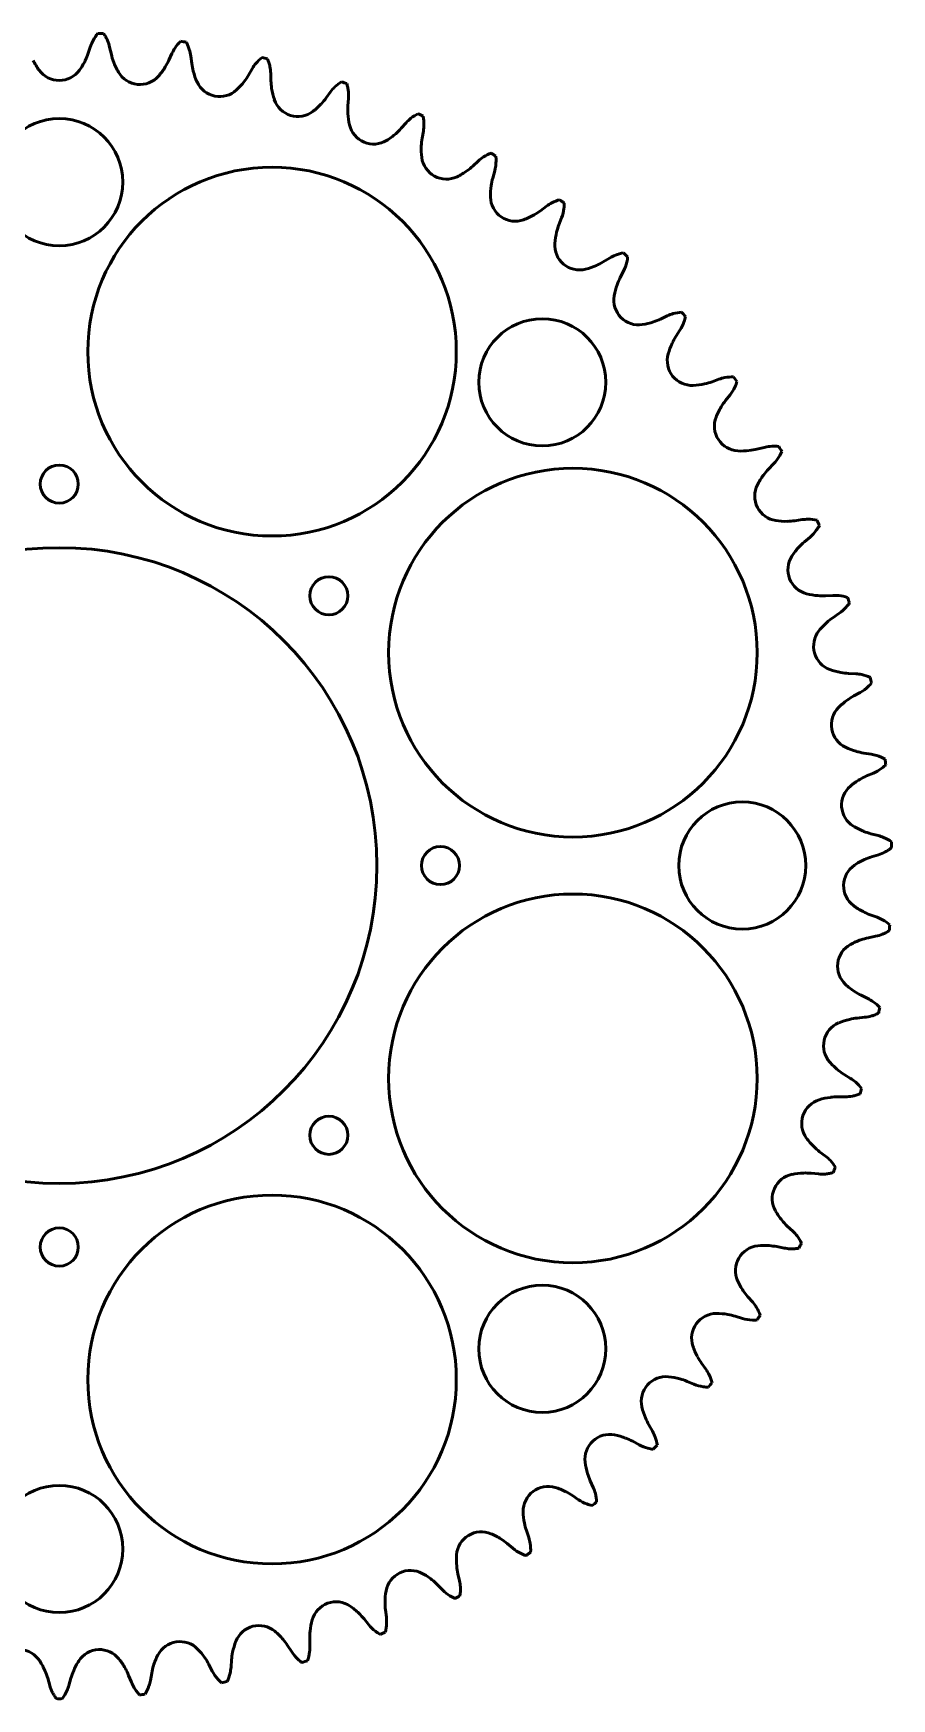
# Model space of a CAD drawing. Header units: millimetres. Extents: x 79 to 605, y 18 to 279.
# Drawn here: x 470.1 to 605.2, y 17.5 to 279.5 of the extents above; entities that cross this region are included whole.
import ezdxf

# ---------------------------------------------------------------- set-up
doc = ezdxf.new("R2010")
doc.units = ezdxf.units.MM
doc.layers.add('Visible (ISO)', color=7, linetype='Continuous', lineweight=50)

msp = doc.modelspace()

# ---------------------------------------------------------------- linework, layer by layer
at = {"layer": 'Visible (ISO)'}
for p, q in [((479.1, 277.44), (478.73, 276.34)), ((482.37, 276.16), (482.1, 277.29)), ((491.91, 276.31), (491.43, 275.25)), ((495.03, 274.71), (494.88, 275.86)), ((504.54, 273.91), (503.95, 272.9)), ((507.48, 272), (507.45, 273.17)), ((516.87, 270.26), (516.19, 269.32)), ((519.61, 268.07), (519.69, 269.23)), ((528.77, 265.4), (528, 264.54)), ((531.28, 262.96), (531.48, 264.1)), ((540.13, 259.39), (539.28, 258.6)), ((542.39, 256.7), (542.7, 257.82)), ((550.84, 252.27), (549.91, 251.57)), ((552.81, 249.37), (553.23, 250.46)), ((560.79, 244.12), (559.79, 243.52)), ((562.46, 241.04), (562.99, 242.08)), ((569.87, 235.02), (568.82, 234.52)), ((571.23, 231.79), (571.85, 232.77)), ((578, 225.06), (576.91, 224.67)), ((579.03, 221.71), (579.75, 222.63)), ((585.1, 214.35), (583.97, 214.07)), ((585.79, 210.91), (586.6, 211.75)), ((591.1, 202.98), (589.95, 202.81)), ((591.45, 199.49), (592.33, 200.24)), ((595.94, 191.06), (594.77, 191.01)), ((595.93, 187.56), (596.89, 188.22)), ((599.56, 178.73), (598.4, 178.79)), ((599.21, 175.24), (600.23, 175.8)), ((601.94, 166.09), (600.79, 166.27)), ((601.24, 162.66), (602.31, 163.12)), ((603.05, 153.29), (601.92, 153.58)), ((602.02, 149.94), (603.13, 150.28)), ((602.88, 140.43), (601.79, 140.83)), ((601.52, 137.2), (602.66, 137.44)), ((601.43, 127.66), (600.38, 128.17)), ((599.75, 124.58), (600.91, 124.7)), ((598.71, 115.09), (597.72, 115.7)), ((596.74, 112.19), (597.9, 112.2)), ((594.76, 102.86), (593.84, 103.56)), ((592.51, 100.17), (593.67, 100.06)), ((589.61, 91.08), (588.76, 91.87)), ((587.1, 88.63), (588.24, 88.41)), ((583.31, 79.87), (582.55, 80.74)), ((580.57, 77.68), (581.68, 77.35)), ((575.93, 69.34), (575.26, 70.29)), ((572.98, 67.44), (574.06, 67)), ((567.54, 59.61), (566.96, 60.62)), ((564.42, 58.01), (565.44, 57.46)), ((558.21, 50.75), (557.74, 51.81)), ((554.95, 49.47), (555.91, 48.82)), ((544.68, 41.92), (545.58, 41.18)), ((548.06, 42.87), (547.69, 43.97)), ((537.17, 36.04), (536.91, 37.17)), ((533.71, 35.43), (534.53, 34.6)), ((525.65, 30.33), (525.51, 31.48)), ((522.15, 30.07), (522.88, 29.16)), ((513.62, 25.79), (513.6, 26.95)), ((501.2, 22.47), (501.29, 23.63)), ((510.11, 25.88), (510.75, 24.9)), ((485.09, 21.19), (485.52, 20.11)), ((488.51, 20.41), (488.72, 21.55)), ((497.72, 22.91), (498.26, 21.88)), ((472.35, 20.74), (472.67, 19.62)), ((475.68, 19.62), (476, 20.74))]:
    msp.add_line(p, q, dxfattribs=at)
for centre, radius in [((474.17, 256.07), 10), ((507.66, 229.41), 29), ((550.19, 224.58), 10), ((474.17, 208.57), 3), ((555.01, 182.06), 29), ((474.17, 148.57), 50), ((516.6, 191), 3), ((581.67, 148.57), 10), ((534.17, 148.57), 3), ((555.01, 115.09), 29), ((516.6, 106.14), 3), ((507.66, 67.73), 29), ((474.17, 88.57), 3), ((550.19, 72.56), 10), ((474.17, 41.07), 10)]:
    msp.add_circle(centre, radius, dxfattribs=at)
for centre, radius, start, end in [((474.17, 148.57), 131.04, 86.9481, 87.3376), ((474.17, 148.57), 131.04, 81.2339, 81.6233), ((479.19, 279.6), 10.11, 205.71, 215.9524), ((469.16, 279.6), 10.11, 324.0476, 334.29), ((474.17, 148.57), 131.04, 75.5196, 75.909), ((474.17, 275.96), 3.91, 215.9524, 324.0476), ((492.22, 278.45), 10.11, 199.9957, 210.2381), ((486.86, 275.33), 3.91, 210.2381, 318.3333), ((482.23, 279.45), 10.11, 318.3333, 328.5757), ((505.06, 276.01), 10.11, 194.2815, 204.5238), ((499.42, 273.44), 3.91, 204.5238, 312.619), ((495.22, 278), 10.11, 312.619, 322.8614), ((517.59, 272.3), 10.11, 188.5672, 198.8095), ((474.17, 148.57), 131.04, 69.8053, 70.1947), ((511.72, 270.3), 3.91, 198.8095, 306.9048), ((508, 275.26), 10.11, 306.9048, 317.1471), ((529.7, 267.36), 10.11, 182.8529, 193.0952), ((523.66, 265.96), 3.91, 193.0952, 301.1905), ((474.17, 148.57), 131.04, 64.091, 64.4804), ((520.45, 271.26), 10.11, 301.1905, 311.4328), ((541.25, 261.25), 10.11, 177.1386, 187.381), ((535.1, 260.45), 3.91, 187.381, 295.4762), ((474.17, 148.57), 131.04, 58.3767, 58.7661), ((532.43, 266.05), 10.11, 295.4762, 305.7185), ((552.14, 254.01), 10.11, 171.4243, 181.6667), ((545.94, 253.83), 3.91, 181.6667, 289.7619), ((474.17, 148.57), 131.04, 52.6624, 53.0519), ((543.84, 259.66), 10.11, 289.7619, 300.0043), ((556.06, 246.16), 3.91, 175.9524, 284.0476), ((562.25, 245.72), 10.11, 165.71, 175.9524), ((474.17, 148.57), 131.04, 46.9481, 47.3376), ((554.56, 252.17), 10.11, 284.0476, 294.29), ((571.48, 236.47), 10.11, 159.9957, 170.2381), ((565.37, 237.52), 3.91, 170.2381, 278.3333), ((564.47, 243.66), 10.11, 278.3333, 288.5757), ((474.17, 148.57), 131.04, 41.2339, 41.6233), ((579.75, 226.34), 10.11, 154.2815, 164.5238), ((573.77, 228), 3.91, 164.5238, 272.619), ((474.17, 148.57), 131.04, 35.5196, 35.909), ((573.49, 234.19), 10.11, 272.619, 282.8614), ((586.97, 215.45), 10.11, 148.5672, 158.8095), ((581.19, 217.69), 3.91, 158.8095, 266.9048), ((581.52, 223.88), 10.11, 266.9048, 277.1471), ((474.17, 148.57), 131.04, 29.8053, 30.1947), ((593.07, 203.88), 10.11, 142.8529, 153.0952), ((587.54, 206.69), 3.91, 153.0952, 261.1905), ((588.49, 212.82), 10.11, 261.1905, 271.4328), ((474.17, 148.57), 131.04, 24.091, 24.4804), ((592.76, 195.11), 3.91, 147.381, 255.4762), ((597.98, 191.77), 10.11, 137.1386, 147.381), ((594.32, 201.11), 10.11, 255.4762, 265.7185), ((474.17, 148.57), 131.04, 18.3767, 18.7661), ((601.67, 179.23), 10.11, 131.4243, 141.6667), ((596.81, 183.07), 3.91, 141.6667, 249.7619), ((598.95, 188.89), 10.11, 249.7619, 260.0043), ((474.17, 148.57), 131.04, 12.6624, 13.0519), ((599.63, 170.69), 3.91, 135.9524, 244.0476), ((604.09, 166.38), 10.11, 125.71, 135.9524), ((602.35, 176.27), 10.11, 244.0476, 254.29), ((474.17, 148.57), 131.04, 6.9481, 7.3376), ((601.21, 158.09), 3.91, 130.2381, 238.3333), ((605.22, 153.36), 10.11, 119.9957, 130.2381), ((604.47, 163.37), 10.11, 238.3333, 248.5757), ((474.17, 148.57), 131.04, 1.2339, 1.6233), ((605.04, 140.29), 10.11, 114.2815, 124.5238), ((601.53, 145.39), 3.91, 124.5238, 232.619), ((605.29, 150.32), 10.11, 232.619, 242.8614), ((474.17, 148.57), 131.04, 355.5196, 355.909), ((603.57, 127.3), 10.11, 108.5672, 118.8095), ((600.58, 132.73), 3.91, 118.8095, 226.9048), ((604.81, 137.26), 10.11, 226.9048, 237.1471), ((474.17, 148.57), 131.04, 349.8053, 350.1947), ((598.37, 120.22), 3.91, 113.0952, 221.1905), ((600.81, 114.52), 10.11, 102.8529, 113.0952), ((603.04, 124.31), 10.11, 221.1905, 231.4328), ((474.17, 148.57), 131.04, 344.091, 344.4804), ((594.93, 108), 3.91, 107.381, 215.4762), ((596.79, 102.08), 10.11, 97.1386, 107.381), ((599.98, 111.6), 10.11, 215.4762, 225.7185), ((590.29, 96.18), 3.91, 101.6667, 209.7619), ((591.55, 90.1), 10.11, 91.4243, 101.6667), ((474.17, 148.57), 131.04, 338.3767, 338.7661), ((595.68, 99.25), 10.11, 209.7619, 220.0043), ((474.17, 148.57), 131.04, 332.6624, 333.0519), ((584.5, 84.87), 3.91, 95.9524, 204.0476), ((585.14, 78.71), 10.11, 85.71, 95.9524), ((590.16, 87.4), 10.11, 204.0476, 214.29), ((577.61, 74.21), 3.91, 90.2381, 198.3333), ((577.64, 68.01), 10.11, 79.9957, 90.2381), ((474.17, 148.57), 131.04, 326.9481, 327.3376), ((583.5, 76.16), 10.11, 198.3333, 208.5757), ((569.69, 64.28), 3.91, 84.5238, 192.619), ((569.1, 58.1), 10.11, 74.2815, 84.5238), ((474.17, 148.57), 131.04, 321.2339, 321.6233), ((575.74, 65.63), 10.11, 192.619, 202.8614), ((560.82, 55.19), 3.91, 78.8095, 186.9048), ((559.62, 49.1), 10.11, 68.5672, 78.8095), ((474.17, 148.57), 131.04, 315.5196, 315.909), ((566.98, 55.93), 10.11, 186.9048, 197.1471), ((551.1, 47.02), 3.91, 73.0952, 181.1905), ((549.29, 41.09), 10.11, 62.8529, 73.0952), ((474.17, 148.57), 131.04, 309.8053, 310.1947), ((557.29, 47.15), 10.11, 181.1905, 191.4328), ((540.6, 39.87), 3.91, 67.381, 175.4762), ((538.22, 34.14), 10.11, 57.1386, 67.381), ((546.78, 39.38), 10.11, 175.4762, 185.7185), ((474.17, 148.57), 131.04, 304.091, 304.4804), ((529.45, 33.79), 3.91, 61.6667, 169.7619), ((526.51, 28.34), 10.11, 51.4243, 61.6667), ((535.55, 32.69), 10.11, 169.7619, 180.0043), ((517.75, 28.86), 3.91, 55.9524, 164.0476), ((514.27, 23.72), 10.11, 45.71, 55.9524), ((474.17, 148.57), 131.04, 298.3767, 298.7661), ((505.61, 25.12), 3.91, 50.2381, 158.3333), ((523.71, 27.16), 10.11, 164.0476, 174.29), ((493.16, 22.6), 3.91, 44.5238, 152.619), ((511.37, 22.83), 10.11, 158.3333, 168.5757), ((501.64, 20.35), 10.11, 39.9957, 50.2381), ((474.17, 148.57), 131.04, 292.6624, 293.0519), ((467.82, 21.34), 3.91, 33.0952, 141.1905), ((480.52, 21.34), 3.91, 38.8095, 146.9048), ((475.69, 17.45), 10.11, 28.5672, 38.8095), ((498.67, 19.75), 10.11, 152.619, 162.8614), ((488.74, 18.25), 10.11, 34.2815, 44.5238), ((462.63, 17.95), 10.11, 22.8529, 33.0952), ((485.72, 17.95), 10.11, 146.9048, 157.1471), ((474.17, 148.57), 131.04, 286.9481, 287.3376), ((474.17, 148.57), 131.04, 281.2339, 281.6233), ((474.17, 148.57), 131.04, 269.8053, 270.1947), ((474.17, 148.57), 131.04, 275.5196, 275.909)]:
    msp.add_arc(centre, radius, start, end, dxfattribs=at)
for points, knots in [([(480.26, 279.47), (479.97, 279.13), (479.72, 278.76), (479.35, 278.06), (479.21, 277.76), (479.1, 277.44)], [-0.242426, -0.242426, -0.242426, -0.242426, -0.1024853, -0.1024853, 0, 0, 0, 0]), ([(482.1, 277.29), (482.02, 277.65), (481.9, 278.01), (481.67, 278.54), (481.58, 278.72), (481.38, 279.08), (481.27, 279.26), (481.15, 279.43)], [-0.2424705, -0.2424705, -0.2424705, -0.2424705, -0.1284812, -0.1284812, -0.0644266, -0.0644266, -0.0000937, -0.0000937, -0.0000937, -0.0000937]), ([(493.27, 278.22), (492.94, 277.9), (492.65, 277.55), (492.21, 276.9), (492.05, 276.61), (491.91, 276.31)], [-0.2424414, -0.2424414, -0.2424414, -0.2424414, -0.1014333, -0.1014333, -0.0000152, -0.0000152, -0.0000152, -0.0000152]), ([(494.88, 275.86), (494.83, 276.23), (494.75, 276.59), (494.57, 277.14), (494.5, 277.34), (494.34, 277.72), (494.25, 277.9), (494.15, 278.08)], [-0.24247, -0.24247, -0.24247, -0.24247, -0.1287197, -0.1287197, -0.0645979, -0.0645979, -0.0000937, -0.0000937, -0.0000937, -0.0000937]), ([(506.08, 275.67), (505.73, 275.4), (505.41, 275.09), (504.91, 274.48), (504.71, 274.2), (504.54, 273.91)], [-0.2424412, -0.2424412, -0.2424412, -0.2424412, -0.1043163, -0.1043163, -0.0000152, -0.0000152, -0.0000152, -0.0000152]), ([(507.45, 273.17), (507.44, 273.54), (507.4, 273.9), (507.28, 274.46), (507.22, 274.66), (507.1, 275.06), (507.03, 275.26), (506.94, 275.45)], [-0.2424678, -0.2424678, -0.2424678, -0.2424678, -0.1299296, -0.1299296, -0.0655165, -0.0655165, -0.0000937, -0.0000937, -0.0000937, -0.0000937]), ([(518.58, 271.86), (518.21, 271.63), (517.86, 271.36), (517.3, 270.8), (517.07, 270.54), (516.87, 270.26)], [-0.2424414, -0.2424414, -0.2424414, -0.2424414, -0.1058702, -0.1058702, -0.0000152, -0.0000152, -0.0000152, -0.0000152]), ([(519.69, 269.23), (519.72, 269.6), (519.71, 269.96), (519.65, 270.53), (519.62, 270.74), (519.53, 271.15), (519.48, 271.36), (519.41, 271.56)], [-0.2424659, -0.2424659, -0.2424659, -0.2424659, -0.1309371, -0.1309371, -0.0663955, -0.0663955, -0.0000937, -0.0000937, -0.0000937, -0.0000937]), ([(530.63, 266.83), (530.24, 266.63), (529.87, 266.4), (529.26, 265.91), (529.01, 265.67), (528.77, 265.4)], [-0.2424415, -0.2424415, -0.2424415, -0.2424415, -0.1065734, -0.1065734, -0.0000152, -0.0000152, -0.0000152, -0.0000152]), ([(531.48, 264.1), (531.53, 264.43), (531.56, 264.76), (531.57, 265.32), (531.56, 265.56), (531.51, 266.02), (531.48, 266.23), (531.43, 266.44)], [-0.2424504, -0.2424504, -0.2424504, -0.2424504, -0.1414925, -0.1414925, -0.0679216, -0.0679216, -0.0000937, -0.0000937, -0.0000937, -0.0000937]), ([(542.13, 260.62), (541.72, 260.47), (541.33, 260.27), (540.67, 259.84), (540.39, 259.62), (540.13, 259.39)], [-0.2424415, -0.2424415, -0.2424415, -0.2424415, -0.1066162, -0.1066162, -0.0000152, -0.0000152, -0.0000152, -0.0000152]), ([(542.7, 257.82), (542.84, 258.35), (542.92, 258.89), (542.92, 259.67), (542.91, 259.91), (542.89, 260.16)], [-0.242607, -0.242607, -0.242607, -0.242607, -0.076494, -0.076494, -0.0000937, -0.0000937, -0.0000937, -0.0000937]), ([(552.94, 253.3), (552.52, 253.18), (552.11, 253.02), (551.41, 252.66), (551.12, 252.48), (550.84, 252.27)], [-0.2424414, -0.2424414, -0.2424414, -0.2424414, -0.1060097, -0.1060097, -0.0000152, -0.0000152, -0.0000152, -0.0000152]), ([(553.23, 250.46), (553.42, 250.94), (553.54, 251.43), (553.64, 252.21), (553.66, 252.49), (553.65, 252.76)], [-0.2425784, -0.2425784, -0.2425784, -0.2425784, -0.0859702, -0.0859702, -0.0000937, -0.0000937, -0.0000937, -0.0000937]), ([(562.98, 244.94), (562.55, 244.86), (562.12, 244.74), (561.39, 244.45), (561.08, 244.3), (560.79, 244.12)], [-0.2424412, -0.2424412, -0.2424412, -0.2424412, -0.1045916, -0.1045916, -0.0000152, -0.0000152, -0.0000152, -0.0000152]), ([(562.99, 242.08), (563.21, 242.52), (563.38, 242.98), (563.56, 243.75), (563.61, 244.04), (563.63, 244.33)], [-0.2425621, -0.2425621, -0.2425621, -0.2425621, -0.0918052, -0.0918052, -0.0000937, -0.0000937, -0.0000937, -0.0000937]), ([(572.13, 235.61), (571.69, 235.58), (571.24, 235.51), (570.48, 235.29), (570.17, 235.17), (569.87, 235.02)], [-0.2424413, -0.2424413, -0.2424413, -0.2424413, -0.1021805, -0.1021805, -0.0000152, -0.0000152, -0.0000152, -0.0000152]), ([(571.85, 232.77), (572.12, 233.18), (572.33, 233.61), (572.59, 234.35), (572.67, 234.65), (572.72, 234.95)], [-0.2425537, -0.2425537, -0.2425537, -0.2425537, -0.0949993, -0.0949993, -0.0000937, -0.0000937, -0.0000937, -0.0000937]), ([(580.31, 225.43), (579.85, 225.44), (579.39, 225.41), (578.62, 225.26), (578.31, 225.17), (578, 225.06)], [-0.2424422, -0.2424422, -0.2424422, -0.2424422, -0.0986008, -0.0986008, -0.0000152, -0.0000152, -0.0000152, -0.0000152]), ([(579.75, 222.63), (580.05, 223), (580.3, 223.41), (580.64, 224.12), (580.75, 224.41), (580.83, 224.7)], [-0.2425506, -0.2425506, -0.2425506, -0.2425506, -0.0962008, -0.0962008, -0.0000937, -0.0000937, -0.0000937, -0.0000937]), ([(587.44, 214.48), (586.97, 214.54), (586.5, 214.55), (585.71, 214.48), (585.4, 214.42), (585.1, 214.35)], [-0.242444, -0.242444, -0.242444, -0.242444, -0.0952307, -0.0952307, -0.0000152, -0.0000152, -0.0000152, -0.0000152]), ([(586.6, 211.75), (586.94, 212.09), (587.23, 212.48), (587.63, 213.15), (587.77, 213.42), (587.88, 213.71)], [-0.242552, -0.242552, -0.242552, -0.242552, -0.0956468, -0.0956468, -0.0000937, -0.0000937, -0.0000937, -0.0000937]), ([(593.44, 202.87), (592.98, 202.98), (592.5, 203.04), (591.71, 203.04), (591.4, 203.02), (591.1, 202.98)], [-0.2424448, -0.2424448, -0.2424448, -0.2424448, -0.0940862, -0.0940862, -0.0000152, -0.0000152, -0.0000152, -0.0000152]), ([(592.33, 200.24), (592.71, 200.56), (593.04, 200.91), (593.5, 201.54), (593.66, 201.8), (593.81, 202.06)], [-0.2425583, -0.2425583, -0.2425583, -0.2425583, -0.0932285, -0.0932285, -0.0000937, -0.0000937, -0.0000937, -0.0000937]), ([(598.25, 190.73), (597.8, 190.88), (597.33, 190.99), (596.55, 191.07), (596.24, 191.08), (595.94, 191.06)], [-0.2424452, -0.2424452, -0.2424452, -0.2424452, -0.0935062, -0.0935062, -0.0000152, -0.0000152, -0.0000152, -0.0000152]), ([(596.89, 188.22), (597.31, 188.5), (597.68, 188.84), (598.2, 189.42), (598.38, 189.65), (598.54, 189.88)], [-0.2425713, -0.2425713, -0.2425713, -0.2425713, -0.0884607, -0.0884607, -0.0000937, -0.0000937, -0.0000937, -0.0000937]), ([(601.83, 178.16), (601.4, 178.36), (600.94, 178.52), (600.17, 178.67), (599.87, 178.71), (599.56, 178.73)], [-0.2424452, -0.2424452, -0.2424452, -0.2424452, -0.0934932, -0.0934932, -0.0000152, -0.0000152, -0.0000152, -0.0000152]), ([(600.23, 175.8), (600.7, 176.06), (601.12, 176.37), (601.69, 176.91), (601.87, 177.1), (602.03, 177.3)], [-0.242595, -0.242595, -0.242595, -0.242595, -0.0803614, -0.0803614, -0.0000937, -0.0000937, -0.0000937, -0.0000937]), ([(604.15, 165.31), (603.73, 165.55), (603.29, 165.75), (602.54, 165.98), (602.24, 166.05), (601.94, 166.09)], [-0.2424454, -0.2424454, -0.2424454, -0.2424454, -0.0932662, -0.0932662, -0.0000152, -0.0000152, -0.0000152, -0.0000152]), ([(602.31, 163.12), (602.61, 163.24), (602.9, 163.39), (603.38, 163.69), (603.58, 163.84), (603.94, 164.13), (604.1, 164.27), (604.26, 164.42)], [-0.2424477, -0.2424477, -0.2424477, -0.2424477, -0.1438856, -0.1438856, -0.0678647, -0.0678647, -0.0000937, -0.0000937, -0.0000937, -0.0000937]), ([(605.17, 152.28), (604.78, 152.57), (604.36, 152.81), (603.63, 153.11), (603.35, 153.21), (603.05, 153.29)], [-0.2424457, -0.2424457, -0.2424457, -0.2424457, -0.0928255, -0.0928255, -0.0000152, -0.0000152, -0.0000152, -0.0000152]), ([(603.13, 150.28), (603.48, 150.4), (603.82, 150.54), (604.33, 150.8), (604.51, 150.91), (604.86, 151.14), (605.03, 151.26), (605.19, 151.39)], [-0.2424676, -0.2424676, -0.2424676, -0.2424676, -0.1300183, -0.1300183, -0.0655882, -0.0655882, -0.0000937, -0.0000937, -0.0000937, -0.0000937]), ([(604.89, 139.22), (604.54, 139.53), (604.16, 139.8), (603.47, 140.19), (603.18, 140.32), (602.88, 140.43)], [-0.2424426, -0.2424426, -0.2424426, -0.2424426, -0.0977902, -0.0977902, -0.0000152, -0.0000152, -0.0000152, -0.0000152]), ([(602.66, 137.44), (603.02, 137.51), (603.38, 137.62), (603.91, 137.84), (604.1, 137.92), (604.47, 138.12), (604.65, 138.22), (604.82, 138.33)], [-0.2424702, -0.2424702, -0.2424702, -0.2424702, -0.1285948, -0.1285948, -0.0645079, -0.0645079, -0.0000937, -0.0000937, -0.0000937, -0.0000937]), ([(603.3, 126.25), (603, 126.59), (602.66, 126.89), (602.02, 127.34), (601.73, 127.51), (601.43, 127.66)], [-0.2424413, -0.2424413, -0.2424413, -0.2424413, -0.1023224, -0.1023224, -0.0000152, -0.0000152, -0.0000152, -0.0000152]), ([(600.91, 124.7), (601.28, 124.74), (601.64, 124.81), (602.2, 124.97), (602.39, 125.04), (602.78, 125.19), (602.97, 125.28), (603.15, 125.38)], [-0.24247, -0.24247, -0.24247, -0.24247, -0.1287309, -0.1287309, -0.064606, -0.064606, -0.0000937, -0.0000937, -0.0000937, -0.0000937]), ([(597.9, 112.2), (598.27, 112.2), (598.64, 112.24), (599.2, 112.34), (599.4, 112.39), (599.81, 112.5), (600, 112.57), (600.2, 112.65)], [-0.2424672, -0.2424672, -0.2424672, -0.2424672, -0.1302477, -0.1302477, -0.0657776, -0.0657776, -0.0000937, -0.0000937, -0.0000937, -0.0000937]), ([(600.44, 113.51), (600.18, 113.86), (599.88, 114.19), (599.28, 114.71), (599.01, 114.91), (598.71, 115.09)], [-0.2424412, -0.2424412, -0.2424412, -0.2424412, -0.1048039, -0.1048039, -0.0000152, -0.0000152, -0.0000152, -0.0000152]), ([(596.32, 101.11), (596.1, 101.48), (595.83, 101.84), (595.3, 102.41), (595.04, 102.64), (594.76, 102.86)], [-0.2424414, -0.2424414, -0.2424414, -0.2424414, -0.1061147, -0.1061147, -0.0000152, -0.0000152, -0.0000152, -0.0000152]), ([(593.67, 100.06), (594.03, 100.03), (594.39, 100.02), (594.96, 100.07), (595.17, 100.1), (595.58, 100.17), (595.79, 100.22), (596, 100.28)], [-0.2424653, -0.2424653, -0.2424653, -0.2424653, -0.131242, -0.131242, -0.0667102, -0.0667102, -0.0000937, -0.0000937, -0.0000937, -0.0000937]), ([(590.99, 89.18), (590.8, 89.58), (590.58, 89.95), (590.1, 90.58), (589.87, 90.84), (589.61, 91.08)], [-0.2424415, -0.2424415, -0.2424415, -0.2424415, -0.1066429, -0.1066429, -0.0000152, -0.0000152, -0.0000152, -0.0000152]), ([(588.24, 88.41), (588.56, 88.34), (588.87, 88.31), (589.44, 88.28), (589.69, 88.29), (590.15, 88.32), (590.37, 88.35), (590.58, 88.39)], [-0.2424468, -0.2424468, -0.2424468, -0.2424468, -0.1446748, -0.1446748, -0.0680269, -0.0680269, -0.0000937, -0.0000937, -0.0000937, -0.0000937]), ([(584.5, 77.85), (584.35, 78.26), (584.16, 78.65), (583.75, 79.32), (583.54, 79.6), (583.31, 79.87)], [-0.2424415, -0.2424415, -0.2424415, -0.2424415, -0.1065285, -0.1065285, -0.0000152, -0.0000152, -0.0000152, -0.0000152]), ([(581.68, 77.35), (582.2, 77.19), (582.72, 77.1), (583.51, 77.07), (583.76, 77.08), (584.01, 77.1)], [-0.2425987, -0.2425987, -0.2425987, -0.2425987, -0.0791635, -0.0791635, -0.0000937, -0.0000937, -0.0000937, -0.0000937]), ([(576.91, 67.21), (576.8, 67.64), (576.65, 68.06), (576.31, 68.76), (576.13, 69.06), (575.93, 69.34)], [-0.2424413, -0.2424413, -0.2424413, -0.2424413, -0.1057422, -0.1057422, -0.0000152, -0.0000152, -0.0000152, -0.0000152]), ([(574.06, 67), (574.53, 66.8), (575.02, 66.67), (575.79, 66.55), (576.07, 66.52), (576.35, 66.52)], [-0.2425734, -0.2425734, -0.2425734, -0.2425734, -0.0877313, -0.0877313, -0.0000937, -0.0000937, -0.0000937, -0.0000937]), ([(568.3, 57.39), (568.23, 57.83), (568.12, 58.26), (567.85, 59), (567.71, 59.31), (567.54, 59.61)], [-0.2424412, -0.2424412, -0.2424412, -0.2424412, -0.1040687, -0.1040687, -0.0000152, -0.0000152, -0.0000152, -0.0000152]), ([(565.44, 57.46), (565.87, 57.22), (566.33, 57.04), (567.09, 56.84), (567.38, 56.79), (567.67, 56.75)], [-0.2425594, -0.2425594, -0.2425594, -0.2425594, -0.0928177, -0.0928177, -0.0000937, -0.0000937, -0.0000937, -0.0000937]), ([(558.75, 48.47), (558.73, 48.92), (558.66, 49.37), (558.46, 50.13), (558.35, 50.45), (558.21, 50.75)], [-0.2424414, -0.2424414, -0.2424414, -0.2424414, -0.1014597, -0.1014597, -0.0000152, -0.0000152, -0.0000152, -0.0000152]), ([(555.91, 48.82), (556.32, 48.55), (556.74, 48.33), (557.47, 48.05), (557.77, 47.96), (558.07, 47.9)], [-0.2425525, -0.2425525, -0.2425525, -0.2425525, -0.095471, -0.095471, -0.0000937, -0.0000937, -0.0000937, -0.0000937]), ([(548.36, 40.55), (548.39, 41.01), (548.36, 41.48), (548.23, 42.26), (548.16, 42.57), (548.06, 42.87)], [-0.2424428, -0.2424428, -0.2424428, -0.2424428, -0.0973527, -0.0973527, -0.0000152, -0.0000152, -0.0000152, -0.0000152]), ([(545.58, 41.18), (545.95, 40.87), (546.35, 40.61), (547.05, 40.26), (547.33, 40.14), (547.63, 40.05)], [-0.2425505, -0.2425505, -0.2425505, -0.2425505, -0.0962253, -0.0962253, -0.0000937, -0.0000937, -0.0000937, -0.0000937]), ([(534.53, 34.6), (534.87, 34.26), (535.24, 33.96), (535.91, 33.54), (536.18, 33.4), (536.46, 33.27)], [-0.2425531, -0.2425531, -0.2425531, -0.2425531, -0.0952288, -0.0952288, -0.0000937, -0.0000937, -0.0000937, -0.0000937]), ([(537.24, 33.7), (537.31, 34.16), (537.33, 34.64), (537.28, 35.43), (537.23, 35.73), (537.17, 36.04)], [-0.2424441, -0.2424441, -0.2424441, -0.2424441, -0.0949845, -0.0949845, -0.0000152, -0.0000152, -0.0000152, -0.0000152]), ([(522.88, 29.16), (523.19, 28.78), (523.54, 28.43), (524.16, 27.95), (524.41, 27.79), (524.67, 27.64)], [-0.2425608, -0.2425608, -0.2425608, -0.2425608, -0.0922854, -0.0922854, -0.0000937, -0.0000937, -0.0000937, -0.0000937]), ([(525.49, 27.99), (525.61, 28.45), (525.68, 28.93), (525.7, 29.71), (525.68, 30.02), (525.65, 30.33)], [-0.242445, -0.242445, -0.242445, -0.242445, -0.0937315, -0.0937315, -0.0000152, -0.0000152, -0.0000152, -0.0000152]), ([(510.75, 24.9), (511.03, 24.48), (511.36, 24.09), (511.93, 23.55), (512.15, 23.38), (512.38, 23.22)], [-0.242576, -0.242576, -0.242576, -0.242576, -0.0867997, -0.0867997, -0.0000937, -0.0000937, -0.0000937, -0.0000937]), ([(513.23, 23.48), (513.39, 23.93), (513.51, 24.39), (513.61, 25.18), (513.63, 25.48), (513.62, 25.79)], [-0.2424452, -0.2424452, -0.2424452, -0.2424452, -0.093523, -0.093523, -0.0000152, -0.0000152, -0.0000152, -0.0000152]), ([(498.26, 21.88), (498.5, 21.4), (498.81, 20.95), (499.34, 20.37), (499.52, 20.2), (499.7, 20.04)], [-0.2426034, -0.2426034, -0.2426034, -0.2426034, -0.077642, -0.077642, -0.0000937, -0.0000937, -0.0000937, -0.0000937]), ([(500.58, 20.21), (500.79, 20.64), (500.95, 21.1), (501.13, 21.86), (501.17, 22.17), (501.2, 22.47)], [-0.2424452, -0.2424452, -0.2424452, -0.2424452, -0.0934565, -0.0934565, -0.0000152, -0.0000152, -0.0000152, -0.0000152]), ([(472.67, 19.62), (472.78, 19.26), (472.91, 18.91), (473.17, 18.39), (473.27, 18.21), (473.49, 17.86), (473.6, 17.69), (473.73, 17.53)], [-0.2424254, -0.2424254, -0.2424254, -0.2424254, -0.1283183, -0.1283183, -0.0643114, -0.0643114, -0.0000484, -0.0000484, -0.0000484, -0.0000484]), ([(474.62, 17.53), (474.91, 17.91), (475.16, 18.32), (475.49, 19.04), (475.59, 19.32), (475.68, 19.62)], [-0.2424459, -0.2424459, -0.2424459, -0.2424459, -0.0926821, -0.0926821, -0.0000152, -0.0000152, -0.0000152, -0.0000152]), ([(485.52, 20.11), (485.65, 19.8), (485.79, 19.5), (486.08, 19.01), (486.22, 18.82), (486.49, 18.46), (486.63, 18.29), (486.78, 18.13)], [-0.2424521, -0.2424521, -0.2424521, -0.2424521, -0.1401014, -0.1401014, -0.0679022, -0.0679022, -0.0000937, -0.0000937, -0.0000937, -0.0000937]), ([(487.67, 18.22), (487.92, 18.63), (488.13, 19.07), (488.38, 19.81), (488.45, 20.11), (488.51, 20.41)], [-0.2424455, -0.2424455, -0.2424455, -0.2424455, -0.0931761, -0.0931761, -0.0000152, -0.0000152, -0.0000152, -0.0000152])]:
    msp.add_open_spline(points, degree=3, knots=knots, dxfattribs=at)
for points in [[(478.73, 276.34), (478.6, 275.95), (478.44, 275.58), (478.27, 275.22)], [(482.71, 274.99), (482.57, 275.37), (482.46, 275.76), (482.37, 276.16)], [(491.43, 275.25), (491.26, 274.88), (491.07, 274.52), (490.86, 274.18)], [(495.26, 273.52), (495.16, 273.91), (495.08, 274.31), (495.03, 274.71)], [(503.95, 272.9), (503.75, 272.55), (503.53, 272.22), (503.28, 271.89)], [(507.59, 270.8), (507.53, 271.2), (507.5, 271.6), (507.48, 272)], [(516.19, 269.32), (515.95, 268.99), (515.69, 268.68), (515.42, 268.38)], [(519.6, 266.86), (519.58, 267.27), (519.58, 267.67), (519.61, 268.07)], [(528, 264.54), (527.73, 264.23), (527.44, 263.95), (527.14, 263.68)], [(531.15, 261.75), (531.17, 262.15), (531.21, 262.56), (531.28, 262.96)], [(539.28, 258.6), (538.98, 258.33), (538.67, 258.07), (538.34, 257.84)], [(542.13, 255.52), (542.19, 255.91), (542.28, 256.31), (542.39, 256.7)], [(549.91, 251.57), (549.59, 251.33), (549.25, 251.11), (548.9, 250.9)], [(552.45, 248.22), (552.55, 248.61), (552.67, 249), (552.81, 249.37)], [(559.79, 243.52), (559.44, 243.31), (559.09, 243.12), (558.72, 242.96)], [(561.98, 239.93), (562.12, 240.31), (562.28, 240.68), (562.46, 241.04)], [(568.82, 234.52), (568.45, 234.35), (568.08, 234.2), (567.69, 234.07)], [(570.64, 230.73), (570.81, 231.1), (571.01, 231.45), (571.23, 231.79)], [(576.91, 224.67), (576.52, 224.54), (576.14, 224.42), (575.74, 224.33)], [(578.34, 220.72), (578.55, 221.07), (578.78, 221.4), (579.03, 221.71)], [(583.97, 214.07), (583.58, 213.97), (583.18, 213.89), (582.78, 213.84)], [(585.01, 209.99), (585.25, 210.31), (585.51, 210.62), (585.79, 210.91)], [(589.95, 202.81), (589.55, 202.75), (589.14, 202.71), (588.74, 202.7)], [(590.57, 198.65), (590.85, 198.95), (591.14, 199.23), (591.45, 199.49)], [(594.77, 191.01), (594.37, 190.99), (593.96, 191), (593.56, 191.03)], [(594.98, 186.81), (595.28, 187.08), (595.6, 187.33), (595.93, 187.56)], [(598.4, 178.79), (597.99, 178.81), (597.59, 178.86), (597.2, 178.93)], [(598.19, 174.59), (598.51, 174.83), (598.86, 175.05), (599.21, 175.24)], [(600.79, 166.27), (600.39, 166.34), (600, 166.42), (599.61, 166.53)], [(600.16, 162.12), (600.51, 162.32), (600.87, 162.5), (601.24, 162.66)], [(601.92, 153.58), (601.53, 153.68), (601.15, 153.81), (600.77, 153.95)], [(600.88, 149.51), (601.25, 149.67), (601.63, 149.82), (602.02, 149.94)], [(601.79, 140.83), (601.41, 140.97), (601.04, 141.14), (600.68, 141.32)], [(600.35, 136.88), (600.73, 137.01), (601.12, 137.12), (601.52, 137.2)], [(600.38, 128.17), (600.02, 128.34), (599.67, 128.54), (599.33, 128.76)], [(598.56, 124.38), (598.95, 124.47), (599.35, 124.54), (599.75, 124.58)], [(597.72, 115.7), (597.38, 115.91), (597.05, 116.15), (596.73, 116.4)], [(595.53, 112.12), (595.93, 112.17), (596.33, 112.19), (596.74, 112.19)], [(593.84, 103.56), (593.52, 103.81), (593.21, 104.07), (592.92, 104.36)], [(591.3, 100.21), (591.7, 100.22), (592.11, 100.21), (592.51, 100.17)], [(588.76, 91.87), (588.47, 92.15), (588.19, 92.44), (587.93, 92.75)], [(585.9, 88.79), (586.3, 88.76), (586.7, 88.71), (587.1, 88.63)], [(582.55, 80.74), (582.28, 81.05), (582.03, 81.37), (581.81, 81.7)], [(579.39, 77.97), (579.79, 77.9), (580.18, 77.8), (580.57, 77.68)], [(575.26, 70.29), (575.02, 70.62), (574.81, 70.96), (574.61, 71.32)], [(571.84, 67.84), (572.23, 67.73), (572.61, 67.6), (572.98, 67.44)], [(566.96, 60.62), (566.76, 60.97), (566.58, 61.33), (566.42, 61.7)], [(563.32, 58.52), (563.69, 58.37), (564.06, 58.2), (564.42, 58.01)], [(557.74, 51.81), (557.58, 52.18), (557.43, 52.56), (557.31, 52.95)], [(553.91, 50.09), (554.27, 49.9), (554.62, 49.7), (554.95, 49.47)], [(547.69, 43.97), (547.56, 44.36), (547.46, 44.75), (547.38, 45.15)], [(543.71, 42.64), (544.05, 42.42), (544.37, 42.18), (544.68, 41.92)], [(536.91, 37.17), (536.82, 37.57), (536.76, 37.97), (536.72, 38.37)], [(532.81, 36.24), (533.13, 35.99), (533.43, 35.72), (533.71, 35.43)], [(525.51, 31.48), (525.46, 31.88), (525.44, 32.29), (525.44, 32.69)], [(521.34, 30.96), (521.63, 30.68), (521.9, 30.38), (522.15, 30.07)], [(509.39, 26.85), (509.65, 26.54), (509.89, 26.22), (510.11, 25.88)], [(513.6, 26.95), (513.59, 27.36), (513.6, 27.76), (513.64, 28.16)], [(497.1, 23.95), (497.33, 23.62), (497.53, 23.27), (497.72, 22.91)], [(501.29, 23.63), (501.32, 24.04), (501.38, 24.44), (501.46, 24.83)], [(471.95, 21.88), (472.11, 21.51), (472.24, 21.12), (472.35, 20.74)], [(476, 20.74), (476.11, 21.13), (476.24, 21.51), (476.4, 21.88)], [(484.58, 22.29), (484.77, 21.93), (484.94, 21.57), (485.09, 21.19)], [(488.72, 21.55), (488.79, 21.95), (488.88, 22.34), (489, 22.73)]]:
    msp.add_open_spline(points, degree=3, dxfattribs=at)

doc.saveas('drawing.dxf')
